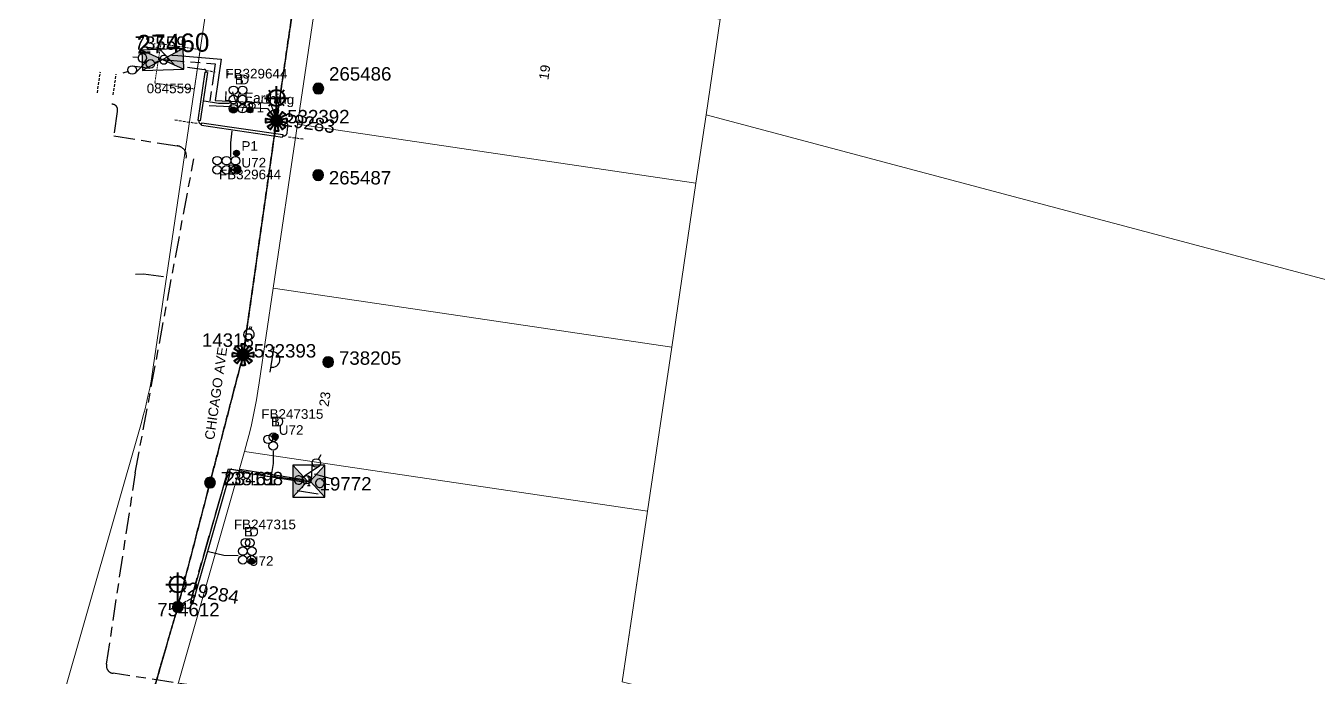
# Model space of a CAD drawing. Header units: metres. Extents: x 305195 to 306755, y 6261447 to 6263623.
# Drawn here: x 306291 to 306532.5, y 6262272.3 to 6262394 of the extents above; entities that cross this region are included whole.
import ezdxf
from ezdxf.enums import TextEntityAlignment as Align

# ---------------------------------------------------------------- set-up
doc = ezdxf.new("R2010")
doc.units = ezdxf.units.M
for name, pattern in [('Cable Exist OH', [1, 1, 0]), ('Cable Exist UG', [8.2, 4, -1.2, 1.8, -1.2]), ('DASHED', [0.75, 0.5, -0.25]), ('HIDDEN', [0.375, 0.25, -0.125]), ('HIDDEN2', [0.1875, 0.125, -0.0625])]:
    doc.linetypes.add(name, pattern=pattern)
doc.layers.get('0').update_dxf_attribs({"color": 6})
for name, color, linetype, lineweight in [('Cadastre Buildings_SP_EXT', 9, 'Continuous', 5), ('Cadastre Land Parcels_SP_EXT', 9, 'Continuous', 5), ('Cadastre Other Property_SP_EXT', 9, 'HIDDEN', 5), ('Cadastre Roads_SP_EXT', 9, 'Continuous', 5)]:
    doc.layers.add(name, color=color, linetype=linetype, lineweight=lineweight)
for name, color, linetype in [('Duct_SP_EXT', 7, 'Continuous'), ('Equip_HV_EXT', 7, 'Continuous'), ('Equip_LV_EXT', 7, 'Continuous'), ('Equip_SP_HV_EXT', 7, 'Continuous'), ('Equip_SP_LV_EXT', 7, 'Continuous'), ('Equip_SP_SL_EXT', 7, 'Continuous'), ('Mains_HV_EXT', 7, 'Continuous'), ('Mains_LV_EXT', 7, 'Continuous'), ('Sub_SP_EXT', 7, 'Continuous'), ('SupportsOH_SP_TR_HV_LV_SL_EXT', 7, 'Continuous'), ('Trench_SP_EXT', 7, 'Continuous')]:
    doc.layers.add(name, color=color, linetype=linetype)
doc.layers.add('UNKNOWN_FEATURES', color=1, linetype='DASHED', plot=False)
doc.styles.add('iecARIAL', font='arial.ttf', dxfattribs={"height": 2})
doc.styles.add('POLE_LABEL', font='arial.ttf')
doc.styles.get("Standard").update_dxf_attribs({"font": 'arial.ttf'})
doc.styles.add('SWITCH_LABEL', font='arial.ttf', dxfattribs={"height": 2.5})
doc.linetypes.add('Cable E UG', pattern='A,6,-0.5,["E",Standard,S=1.7,R=0,X=0.5,Y=-1],-2.9', length=9.4)

# ---------------------------------------------------------------- blocks, each defined once
blk = doc.blocks.new('SUB_INDOOR_EXT')
h = blk.add_hatch(color=256)
h.paths.add_polyline_path([(3, 3), (0.24, 0), (3, -3)])
h.paths.add_polyline_path([(-3, -3), (-0.24, 0), (-3, 3)])
at = {"color": 7}
for p, q in [((-0.27, 0.81), (0.27, 0.81)), ((0, 0.81), (0, -0.81)), ((-0.27, -0.81), (0.27, -0.81))]:
    blk.add_line(p, q, dxfattribs=at)
blk.add_line((1.92, -2.26), (1.92, -2.26, 0))
for points in [[(-3, -3), (-0.24, 0), (-3, 3)], [(-3, -3), (3, -3), (3, 3), (-3, 3)], [(3, 3), (0.24, 0), (3, -3)]]:
    blk.add_lwpolyline(points, close=True)
for tag, height, flags, p in [('ASSET_NUM', 2.5, 8, (2, 2)), ('STREET_CODE', 0.2, 9, (1.5, 0)), ('CONSTRUCTED_VOLTAGE', 0.2, 9, (1.5, -0.2)), ('OPERATING_VOLTAGE', 0.2, 9, (1.5, -0.6)), ('ORIENTATION', 0.2, 9, (1.5, -0.8)), ('OWNED_BY', 0.2, 9, (1.5, -1)), ('OPERATED_BY', 0.2, 9, (1.5, -1.2)), ('SECONDARY_VOLTAGE', 0.2, 9, (1.5, -1.6)), ('STATE', 0.2, 9, (1.5, -1.8)), ('SUBSTATION_TYPE', 0.2, 9, (1.5, -2.2)), ('NO_PHASES', 0.2, 9, (1.5, -0.4)), ('MAINTAINED_BY', 0.2, 9, (1.5, -1.4)), ('PARENT', 0.2, 9, (1.5, -2)), ('USAGE', 0.2, 9, (1.5, -2.4)), ('STREETNAME', 0.2, 9, (1.5, -3)), ('SUBURB', 0.2, 9, (1.5, -3.2)), ('Z', 0.2, 1, (1.5, -3.6)), ('LEGEND', 0.2, 9, (1.5, -2.6)), ('LOCATION', 0.2, 9, (1.5, -2.8)), ('NOTES', 0.2, 9, (1.5, -3.4))]:
    blk.add_attdef(tag, text='', height=height, dxfattribs=dict(flags=flags)).set_placement(p, align=Align.MIDDLE_LEFT)
blk = doc.blocks.new('SUB_PADMOUNT_EXT')
for points in [[(0, 0), (-3.84, 1.92), (-3.84, -1.92)], [(0, 0), (3.84, 1.92), (3.84, -1.92)]]:
    blk.add_hatch(color=256).paths.add_polyline_path(points)
for p, q in [((3.84, 1.92), (-3.84, -1.92)), ((-3.84, 1.92), (3.84, -1.92))]:
    blk.add_line(p, q)
blk.add_lwpolyline([(-3.84, -1.92), (3.84, -1.92), (3.84, 1.92), (-3.84, 1.92)], close=True)
for tag, height, flags, p in [('ASSET_NUM', 3.5, 8, (2, 2)), ('STREET_CODE', 0.2, 9, (1.5, 0)), ('CONSTRUCTED_VOLTAGE', 0.2, 9, (1.5, -0.2)), ('OPERATING_VOLTAGE', 0.2, 9, (1.5, -0.6)), ('ORIENTATION', 0.2, 9, (1.5, -0.8)), ('OWNED_BY', 0.2, 9, (1.5, -1)), ('OPERATED_BY', 0.2, 9, (1.5, -1.2)), ('SECONDARY_VOLTAGE', 0.2, 9, (1.5, -1.6)), ('STATE', 0.2, 9, (1.5, -1.8)), ('SUBSTATION_TYPE', 0.2, 9, (1.5, -2.2)), ('NO_PHASES', 0.2, 9, (1.5, -0.4)), ('MAINTAINED_BY', 0.2, 9, (1.5, -1.4)), ('PARENT', 0.2, 9, (1.5, -2)), ('USAGE', 0.2, 9, (1.5, -2.4)), ('STREETNAME', 0.2, 9, (1.5, -3)), ('SUBURB', 0.2, 9, (1.5, -3.2)), ('Z', 0.2, 1, (1.5, -3.6)), ('LEGEND', 0.2, 9, (1.5, -2.6)), ('LOCATION', 0.2, 9, (1.5, -2.8)), ('NOTES', 0.2, 9, (1.5, -3.4))]:
    blk.add_attdef(tag, text='', height=height, dxfattribs=dict(flags=flags)).set_placement(p, align=Align.MIDDLE_LEFT)
blk = doc.blocks.new('DUCT_EXT')
blk.add_circle((0, 0.8), 0.8)
at = {"flags": 1}
blk.add_attdef('Z', (0, 0), '', height=0.2, dxfattribs=at)
at = {"flags": 9}
for tag, p in [('DUCT_CODE', (0, 0)), ('XSECT_TYPE', (0, -0.2)), ('STATE', (0, -0.6)), ('FB_REFERENCE', (0, -0.4)), ('NOTES', (0, -0.8))]:
    blk.add_attdef(tag, text='', height=0.2, dxfattribs=at).set_placement(p, align=Align.MIDDLE_LEFT)
blk = doc.blocks.new('LV_OH_LINKS_OPEN_EXT')
for p, q in [((-0.17, 4.97), (-0.17, 5.46)), ((0.17, 4.97), (0.17, 5.46)), ((-0.17, 3), (-0.17, 2.5)), ((0.17, 3), (0.17, 2.5))]:
    blk.add_line(p, q)
blk.add_lwpolyline([(0, 2.99, 1), (0, 4.98, 1)], format="xyb", close=True)
at = {"flags": 9}
for tag, p in [('ACTUAL_STATUS', (0, 0)), ('CONSTRUCTED_VOLTAGE', (0, -0.2)), ('OPERATING_VOLTAGE', (0, -0.6)), ('ORIENTATION', (0, -0.8)), ('OWNED_BY', (0, -1)), ('STATE', (0, -1.2)), ('SWITCH_TYPE', (0, -1.4)), ('NO_PHASES', (0, -0.4)), ('USAGE', (0, -1.6)), ('LEGEND', (0, -1.8)), ('NOTES', (0, -2))]:
    blk.add_attdef(tag, text='', height=0.2, dxfattribs=at).set_placement(p, align=Align.MIDDLE_LEFT)
at = {"flags": 1}
blk.add_attdef('Z', (0, 0), '', height=0.2, dxfattribs=at)
blk = doc.blocks.new('SL_LANTERN_EXT')
at = {"lineweight": 40}
for p, q in [((-1.46, 5.68), (-1.06, 5.28)), ((0, 1.97), (0, 6.47)), ((1.46, 5.68), (1.06, 5.28)), ((-2.25, 4.22), (2.25, 4.22)), ((-1.46, 2.76), (-1.06, 3.16)), ((0, 0), (0, 2.72)), ((1.46, 2.76), (1.06, 3.16))]:
    blk.add_line(p, q, dxfattribs=at)
blk.add_circle((0, 4.22), 1.5, dxfattribs=at)
at = {"style": 'iecARIAL', "flags": 8}
blk.add_attdef('ASSET_NUM', (1.5, 1.5), '', height=2.5, dxfattribs=at)
for tag, p, height, flags in [('OPERATING_VOLTAGE', (0.98, -1.65), 0.2, 9), ('ORIENTATION', (0.98, -1.85), 0.2, 9), ('OWNED_BY', (0.98, -2.05), 0.2, 9), ('STATE', (0.98, -2.25), 0.2, 9), ('CONSTRUCTED_VOLTAGE', (0.98, -0.65), 0.2, 9), ('CONTROL_TYPE', (0.98, -0.85), 0.2, 9), ('LANTERN_PURPOSE', (0.98, -1.05), 0.2, 9), ('LANTERN_TYPE', (0.98, -1.25), 0.2, 9), ('NO_PHASES', (0.98, -1.45), 0.2, 9), ('USAGE', (0.98, -2.45), 0.2, 9), ('LNUMBER', (2.18, -3.25), 2.5, 8), ('CEXIST', (0.98, -2.65), 0.2, 9), ('CNEW', (0.98, -2.85), 0.2, 9), ('CNUMBER', (0.98, -3.05), 0.2, 9), ('CREMOVE', (0.98, -3.25), 0.2, 9), ('CREPLACE', (0.98, -3.45), 0.2, 9), ('LKINGHEIGHT', (0.98, -3.65), 0.2, 9), ('LBRACKET', (0.98, -3.85), 0.2, 9), ('LBRACKETVOCAB', (0.98, -4.05), 0.2, 9), ('LCATEGORY', (0.98, -4.25), 0.2, 9), ('LCHARGE1', (0.98, -4.45), 0.2, 9), ('LCHARGE1PERCENT', (0.98, -4.65), 0.2, 9), ('LCHARGE2', (0.98, -4.85), 0.2, 9), ('LCHARGE2PERCENT', (0.98, -5.05), 0.2, 9), ('LCHARGE3', (0.98, -5.25), 0.2, 9), ('LCHARGE3PERCENT', (0.98, -5.45), 0.2, 9), ('LEXIST', (0.98, -5.65), 0.2, 9), ('LLAMP', (0.98, -5.85), 0.2, 9), ('LLAMPVOCAB', (0.98, -6.05), 0.2, 9), ('LMAST', (0.98, -6.25), 0.2, 9), ('LMASTVOCAB', (0.98, -6.45), 0.2, 9), ('LNEW', (0.98, -6.65), 0.2, 9), ('LANTNUMBER', (0.98, -6.85), 0.2, 9), ('LOUTREACH', (0.98, -7.25), 0.2, 9), ('STREETNAME', (0.98, -9.25), 0.2, 9), ('SUBURB', (0.98, -9.45), 0.2, 1), ('LOUTREACHVOCAB', (0.98, -7.45), 0.2, 9), ('LRATECODE', (0.98, -7.65), 0.2, 9), ('LREMOVE', (0.98, -7.85), 0.2, 9), ('LREPLACE', (0.98, -8.05), 0.2, 9), ('LTYPE', (0.98, -8.25), 0.2, 9), ('LTYPEVOCAB', (0.98, -8.45), 0.2, 9), ('LEGEND', (0.98, -8.65), 0.2, 9), ('LOCATION', (0.98, -8.85), 0.2, 9), ('NOTES', (0.98, -9.05), 0.2, 9)]:
    blk.add_attdef(tag, p, '', height=height, dxfattribs=dict(flags=flags))
blk = doc.blocks.new('SL_NIGHTWATCH_EXT')
at = {"lineweight": 40}
h = blk.add_hatch(color=256, dxfattribs=at)
h.paths.add_polyline_path([(0.39, 1.96, 0.098491), (-0.39, 1.96), (-0.2, 0.98, -0.098491), (0.19, 0.98)])
h.paths.add_polyline_path([(0.55, 0.83, -0.098491), (0.83, 0.56), (1.66, 1.11, 0.098491), (1.11, 1.66)])
h.paths.add_polyline_path([(0.98, 0.2, -0.098491), (0.98, -0.19), (1.96, -0.39, 0.098491), (1.96, 0.39)])
h.paths.add_polyline_path([(0.83, -0.55, -0.098491), (0.56, -0.83), (1.11, -1.66, 0.098491), (1.66, -1.11)])
h.paths.add_polyline_path([(-0.19, -0.98), (-0.39, -1.96, 0.098491), (0.39, -1.96), (0.2, -0.98, -0.098491)])
h.paths.add_polyline_path([(-0.83, -0.56), (-1.66, -1.11, 0.098491), (-1.11, -1.66), (-0.55, -0.83, -0.098491)])
h.paths.add_polyline_path([(-0.98, 0.19), (-1.96, 0.39, 0.098491), (-1.96, -0.39), (-0.98, -0.2, -0.098491)])
h.paths.add_polyline_path([(-1.11, 1.66, 0.098491), (-1.66, 1.11), (-0.83, 0.55, -0.098491), (-0.56, 0.83)])
for p, q in [((-1.16, 1.63), (-1.16, 1.63, 0)), ((-1.1, 1.64), (-1.1, 1.64, 0)), ((1.08, 1.63), (1.08, 1.63, 0)), ((-0.86, -0.57), (-0.86, -0.57, 0)), ((0.82, -0.57), (0.82, -0.57, 0)), ((1.13, -1.65), (1.13, -1.65, 0)), ((1.96, -0.37), (1.96, -0.37, 0))]:
    blk.add_line(p, q, dxfattribs=at)
for points in [[(-0.98, 0.19, 0.098491), (-0.98, -0.2), (-1.96, -0.39, -0.098491), (-1.96, 0.39)], [(-0.56, 0.83, 0.098491), (-0.83, 0.55), (-1.66, 1.11, -0.098491), (-1.11, 1.66)], [(-0.2, 0.98, -0.098491), (0.19, 0.98), (0.39, 1.96, 0.098491), (-0.39, 1.96)], [(0.83, 0.56), (1.66, 1.11, 0.098491), (1.11, 1.66), (0.55, 0.83, -0.098491)], [(0.98, -0.19), (1.96, -0.39, 0.098491), (1.96, 0.39), (0.98, 0.2, -0.098491)], [(-0.83, -0.56, 0.098491), (-0.55, -0.83), (-1.11, -1.66, -0.098491), (-1.66, -1.11)], [(0.2, -0.98), (0.39, -1.96, -0.098491), (-0.39, -1.96), (-0.19, -0.98, 0.098491)], [(0.56, -0.83), (1.11, -1.66, 0.098491), (1.66, -1.11), (0.83, -0.55, -0.098491)]]:
    blk.add_lwpolyline(points, format="xyb", close=True, dxfattribs=at)
blk.add_circle((0, 0), 1, dxfattribs=at)
blk = doc.blocks.new('POLE_EXT')
blk.add_hatch(color=256).paths.add_polyline_path([(-1, 0, 1), (1, 0, 1)])
blk.add_lwpolyline([(-1, 0, 1), (1, 0, 1)], format="xyb", close=True)
for tag, height, flags, p in [('pNumber', 2.5, 8, (-17.84, 2.07)), ('OWNED_BY', 0.2, 9, (1.35, -0.4)), ('SPECIAL_USE', 0.2, 9, (1.35, -0.8)), ('STATE', 0.2, 9, (1.35, -1)), ('cLV', 0.2, 9, (1.35, -1.4)), ('hDepth', 0.2, 9, (1.35, -1.6)), ('hDia', 0.2, 9, (1.35, -1.8)), ('cHV', 0.2, 9, (1.35, -2)), ('PARENT', 0.2, 9, (1.35, -0.6)), ('USAGE', 0.2, 9, (1.35, -1.2)), ('LBRACKET', 0.2, 9, (1.35, -2.2)), ('LExisting', 0.2, 9, (1.35, -2.4)), ('cLinedev', 0.2, 9, (1.35, -3.4)), ('pExisting', 0.2, 9, (1.35, -3.8)), ('pFooting', 0.2, 9, (1.35, -4.4)), ('pNew', 0.2, 9, (1.35, -4.6)), ('LANTNUMBER', 0.2, 9, (1.35, -2.6)), ('LOther', 0.2, 9, (1.35, -2.8)), ('LRemove', 0.2, 9, (1.35, -3)), ('LEGEND', 0.2, 9, (1.35, -3.2)), ('LOCATION', 0.2, 9, (1.35, -3.6)), ('PFNUMBER', 0.2, 9, (1.35, -4)), ('NEWPFNUMBER', 0.2, 9, (1.35, -4.2)), ('pRelocate', 0.2, 9, (1.35, -5)), ('pRemove', 0.2, 9, (1.35, -5.2)), ('pReplace', 0.2, 9, (1.35, -5.4)), ('pStay', 0.2, 9, (1.35, -5.6)), ('pType', 0.2, 9, (1.35, -5.8)), ('cspan', 0.2, 9, (1.35, -6)), ('STREETNAME', 0.2, 9, (1.35, -6.2)), ('SUBURB', 0.2, 9, (1.35, -6.4)), ('OPERATED_BY', 0.2, 9, (1.36, -7.01)), ('NOTES', 0.2, 9, (1.35, -6.6)), ('MAINTAINED_BY', 0.2, 9, (1.36, -6.81))]:
    blk.add_attdef(tag, text='', height=height, dxfattribs=dict(flags=flags)).set_placement(p, align=Align.MIDDLE_LEFT)
at = {"style": 'POLE_LABEL'}
for tag, height, flags, p in [('ASSET_NUM', 2.5, 8, (2, 2)), ('STRUCTURE_PLANT_NUMBER', 0.2, 9, (1.35, 0.03)), ('STREET_CODE', 0.2, 9, (1.35, -0.2))]:
    blk.add_attdef(tag, text='', height=height, dxfattribs=dict(at, flags=flags)).set_placement(p, align=Align.MIDDLE_LEFT)
at = {"flags": 1}
blk.add_attdef('Z', (1.35, -7.33), '', height=0.2, dxfattribs=at)
blk = doc.blocks.new('LV_UG_DFUSE_CLOSED_EXT')
for points in [[(1, 0), (0, 0)], [(5.04, 0.73), (2.16, -0.72)], [(5.05, -0.71), (2.16, 0.72)], [(6.2, 0.01), (7.2, 0.01)]]:
    blk.add_lwpolyline(points)
for centre in [(1.8, 0), (5.4, 0.01)]:
    blk.add_circle(centre, 0.8)
at = {"flags": 9}
for tag, p in [('ACTUAL_STATUS', (0, 0)), ('CONSTRUCTED_VOLTAGE', (0, -0.2)), ('OPERATING_VOLTAGE', (0, -0.6)), ('ORIENTATION', (0, -0.8)), ('STATE', (0, -1)), ('SWITCH_TYPE', (0, -1.2)), ('NO_PHASES', (0, -0.4)), ('USAGE', (0, -1.4)), ('NOTES', (0, -1.6))]:
    blk.add_attdef(tag, text='', height=0.2, dxfattribs=at).set_placement(p, align=Align.MIDDLE_LEFT)
at = {"flags": 1}
blk.add_attdef('Z', (0, 0), '', height=0.2, dxfattribs=at)
blk = doc.blocks.new('HV_USL_CLOSED_EXT')
blk.add_line((2.4, 5.5), (-2.4, 5.5))
blk.add_lwpolyline([(1.44, 5.5, 0.414214), (0, 6.94, 0.414214), (-1.44, 5.5)], format="xyb")
for tag, height, flags, p in [('ASSET_NUM', 2.5, 8, (2, 2)), ('STREET_CODE', 0.2, 9, (1.5, 0)), ('ACTUAL_STATUS', 0.2, 9, (1.5, -0.2)), ('CONSTRUCTED_VOLTAGE', 0.2, 9, (1.5, -0.4)), ('OPERATING_VOLTAGE', 0.2, 9, (1.5, -0.8)), ('ORIENTATION', 0.2, 9, (1.5, -1)), ('OWNED_BY', 0.2, 9, (1.5, -1.2)), ('OPERATED_BY', 0.2, 9, (1.5, -1.4)), ('STATE', 0.2, 9, (1.5, -1.8)), ('SWITCH_TYPE', 0.2, 9, (1.5, -2)), ('NO_PHASES', 0.2, 9, (1.5, -0.6)), ('MAINTAINED_BY', 0.2, 9, (1.5, -1.6)), ('USAGE', 0.2, 9, (1.5, -2.2)), ('LEGEND', 0.2, 9, (1.5, -2.4)), ('STREETNAME', 0.2, 9, (1.5, -2.8)), ('SUBURB', 0.2, 9, (1.5, -3)), ('Z', 0.2, 1, (1.5, -3.6)), ('LOCATION', 0.2, 9, (1.5, -2.6)), ('NOTES', 0.2, 9, (1.5, -3.2)), ('LABEL_ALIGNMENT', 0.2, 9, (1.5, -3.4))]:
    blk.add_attdef(tag, text='', height=height, dxfattribs=dict(flags=flags)).set_placement(p, align=Align.MIDDLE_LEFT)
blk = doc.blocks.new('SWG_HOLEC_SU_EXT')
blk.add_line((1.8, -2), (5.8, -2))
for points in [[(1, 0), (0, 0)], [(6.6, 0), (7.6, 0)]]:
    blk.add_lwpolyline(points)
for points in [[(1.8, -0.8, 1), (1.8, 0.8, 1)], [(5.8, -0.8, 1), (5.8, 0.8, 1)]]:
    blk.add_lwpolyline(points, format="xyb", close=True)
at = {"style": 'SWITCH_LABEL', "flags": 8}
blk.add_attdef('ASSET_NUM', text='', height=2.5, rotation=179.9544, dxfattribs=at).set_placement((-2.4, 0), align=Align.MIDDLE_LEFT)
at = {"flags": 1}
blk.add_attdef('Z', (0, 0), '', height=0.2, dxfattribs=at)
at = {"flags": 9}
for tag, p in [('ACTUAL_STATUS', (0, -0.4)), ('CONSTRUCTED_VOLTAGE', (0, -0.6)), ('OPERATING_VOLTAGE', (0, -1)), ('ORIENTATION', (0, -1.2)), ('OWNED_BY', (0, -1.4)), ('STATE', (0, -1.8)), ('SWITCH_TYPE', (0, -2)), ('NO_PHASES', (0, -0.8)), ('PARENT', (0, -1.6)), ('USAGE', (0, -2.2)), ('LOCATION', (0, -2.4)), ('STREETNAME', (0, -2.6)), ('SUBURB', (0, -2.8)), ('NOTES', (0, -3))]:
    blk.add_attdef(tag, text='', height=0.2, dxfattribs=at).set_placement(p, align=Align.MIDDLE_LEFT)
at = {"style": 'SWITCH_LABEL', "flags": 9}
blk.add_attdef('STREET_CODE', text='', height=0.2, dxfattribs=at).set_placement((0, -0.2), align=Align.MIDDLE_LEFT)
blk = doc.blocks.new('CABLE_LARGE_EXT')
h = blk.add_hatch(color=256)
edge = h.paths.add_edge_path()
edge.add_arc((0, 0.55), 0.55, 0, 360)
blk.add_circle((0, 0.55), 0.55)
at = {"flags": 1}
blk.add_attdef('Z', (0, 0), '', height=0.2, dxfattribs=at)
at = {"flags": 9}
for tag, p in [('COND_CODE', (0, 0)), ('STATE', (0, -0.4)), ('XSECT_SIZE', (0, -0.6)), ('FB_REFERENCE', (0, -0.2)), ('NOTES', (0, -0.8))]:
    blk.add_attdef(tag, text='', height=0.2, dxfattribs=at).set_placement(p, align=Align.MIDDLE_LEFT)

msp = doc.modelspace()

# ---------------------------------------------------------------- linework, layer by layer
at = {"layer": 'Cadastre Buildings_SP_EXT', "linetype": 'Continuous'}
msp.add_lwpolyline([(306416.22, 6262364.63), (306341.76, 6262375.64), (306337.23, 6262344.97), (306411.68, 6262333.97), (306416.22, 6262364.63)], close=True, dxfattribs=at)
at = {"layer": 'Cadastre Land Parcels_SP_EXT', "linetype": 'Continuous'}
for points in [[(306266.33, 6262438.98), (306242.35, 6262442.52), (306237.35, 6262406.39), (306235.17, 6262393.81), (306221.88, 6262304.77), (306199.16, 6262299.53), (306170.08, 6262292.83), (306175.92, 6262268.27), (306185.37, 6262228.63), (306200.58, 6262226.41), (306284.84, 6262214.15), (306287.42, 6262231.73), (306312.6, 6262319.91), (306312.96, 6262321.18), (306313.28, 6262322.46), (306313.88, 6262325.03), (306314.16, 6262326.32), (306314.4, 6262327.63), (306314.82, 6262330.23), (306329.52, 6262429.64), (306297.01, 6262434.45), (306266.33, 6262438.98)], [(306420.76, 6262395.3), (306346.3, 6262406.32), (306341.76, 6262375.64), (306416.22, 6262364.63), (306418.13, 6262377.38), (306420.76, 6262395.3)], [(306411.68, 6262333.97), (306337.23, 6262344.97), (306334.62, 6262327.3), (306334.38, 6262325.72), (306334.1, 6262324.15), (306333.82, 6262322.58), (306333.15, 6262319.45), (306332.77, 6262317.9), (306332.38, 6262316.35), (306331.85, 6262314.45), (306407.15, 6262303.31), (306411.68, 6262333.97)]]:
    msp.add_lwpolyline(points, close=True, dxfattribs=at)
for points in [[(306420.76, 6262395.3), (306418.13, 6262377.38), (306715.75, 6262298.2), (306717.38, 6262308.86), (306719.8, 6262324.96), (306722.06, 6262340.03), (306725.41, 6262362.5), (306704.14, 6262368.71), (306706.71, 6262386.21), (306708.91, 6262401.2)], [(306715.75, 6262298.2), (306418.13, 6262377.38), (306416.22, 6262364.63), (306411.68, 6262333.97), (306407.15, 6262303.31), (306402.45, 6262271.39), (306424.35, 6262265.91), (306442, 6262261.43), (306459.76, 6262256.92), (306477.29, 6262252.48), (306494.98, 6262248), (306512.67, 6262243.5), (306530.44, 6262238.99), (306565.79, 6262230.02)], [(306402.45, 6262271.39), (306402.63, 6262272.65), (306407.15, 6262303.31), (306331.85, 6262314.45), (306323.25, 6262284.34), (306314.66, 6262254.26)]]:
    msp.add_lwpolyline(points, dxfattribs=at)
at = {"layer": 'Cadastre Other Property_SP_EXT', "linetype": 'HIDDEN2'}
msp.add_lwpolyline([(306322.51, 6262382.24), (306323.59, 6262389.59), (306316.24, 6262390.68), (306315.1, 6262383.34), (306322.51, 6262382.24)], close=True, dxfattribs=at)
at = {"layer": 'Cadastre Roads_SP_EXT', "linetype": 'Continuous'}
for points in [[(306329.52, 6262429.64), (306314.82, 6262330.23), (306314.4, 6262327.63), (306314.16, 6262326.32), (306313.88, 6262325.03), (306313.28, 6262322.46), (306312.96, 6262321.18), (306312.6, 6262319.91), (306287.42, 6262231.73)], [(306314.66, 6262254.26), (306323.25, 6262284.34), (306331.85, 6262314.45), (306332.38, 6262316.35), (306332.77, 6262317.9), (306333.15, 6262319.45), (306333.82, 6262322.58), (306334.1, 6262324.15), (306334.38, 6262325.72), (306334.62, 6262327.3), (306337.23, 6262344.97), (306341.76, 6262375.64), (306346.3, 6262406.32)]]:
    msp.add_lwpolyline(points, dxfattribs=at)
at = {"layer": 'Duct_SP_EXT'}
for p, q in [((306324.46, 6262385.41), (306323.12, 6262376.38)), ((306324.93, 6262385.34), (306323.6, 6262376.31)), ((306324.46, 6262385.41), (306324.69, 6262385.38)), ((306324.93, 6262385.34), (306324.69, 6262385.38)), ((306323.12, 6262376.38), (306323.36, 6262376.35)), ((306323.6, 6262376.31), (306323.36, 6262376.35)), ((306323.82, 6262375.45), (306323.85, 6262375.69)), ((306323.82, 6262375.45), (306338.98, 6262373.23)), ((306323.89, 6262375.93), (306323.85, 6262375.69)), ((306323.89, 6262375.93), (306339.05, 6262373.7)), ((306338.98, 6262373.23), (306339.02, 6262373.46)), ((306339.05, 6262373.7), (306339.02, 6262373.46)), ((306322.07, 6262287.28), (306328.78, 6262310.73)), ((306322.54, 6262287.15), (306329.24, 6262310.6)), ((306328.78, 6262310.73), (306329.01, 6262310.66)), ((306329.24, 6262310.6), (306329.01, 6262310.66)), ((306330.9, 6262310.68), (306330.93, 6262310.92)), ((306330.9, 6262310.68), (306342.87, 6262308.78)), ((306330.97, 6262311.16), (306330.93, 6262310.92)), ((306330.97, 6262311.16), (306342.95, 6262309.25)), ((306342.95, 6262309.25), (306342.91, 6262309.01)), ((306342.87, 6262308.78), (306342.91, 6262309.01)), ((306321.75, 6262286.13), (306322.07, 6262287.28)), ((306321.75, 6262286.13), (306321.98, 6262286.06)), ((306322.21, 6262285.99), (306321.98, 6262286.06)), ((306322.07, 6262287.28), (306322.31, 6262287.21)), ((306322.21, 6262285.99), (306322.54, 6262287.15)), ((306322.54, 6262287.15), (306322.31, 6262287.21))]:
    msp.add_line(p, q, dxfattribs=at)
for points in [[(306329.06, 6262379.51), (306326.98, 6262379.52), (306324.35, 6262379.95)], [(306329.3, 6262369.53), (306329.3, 6262372.17), (306329.57, 6262374.42)], [(306337.2, 6262314.61), (306337.2, 6262312.2), (306336.93, 6262310.35)], [(306330.68, 6262294.98), (306327.98, 6262294.99), (306325.16, 6262295.69)]]:
    msp.add_lwpolyline(points, dxfattribs=at)
at = {"layer": 'Duct_SP_EXT', "linetype": 'Continuous'}
msp.add_lwpolyline([(306311.52, 6262347.62), (306313.02, 6262347.67), (306316.76, 6262347.15)], dxfattribs=at)
at = {"layer": 'Mains_HV_EXT', "linetype": 'Cable Exist OH'}
for points in [[(306344.34, 6262420.78), (306337.84, 6262376.32)], [(306337.84, 6262376.32), (306331.61, 6262332.53)], [(306331.61, 6262332.53), (306319.4, 6262285.45)], [(306319.4, 6262285.45), (306306.79, 6262241.79)], [(306321.93, 6262286.99), (306319.4, 6262285.45)]]:
    msp.add_lwpolyline(points, dxfattribs=at)
at = {"layer": 'Mains_HV_EXT', "linetype": 'Cable Exist UG'}
for points in [[(306316.61, 6262387.73), (306326.37, 6262386.93), (306325.24, 6262379.14), (306336.18, 6262378.59), (306337.84, 6262376.32)], [(306321.93, 6262286.99), (306328.85, 6262311.2), (306340.2, 6262309.4)], [(306340.2, 6262309.4), (306343.89, 6262308.92)]]:
    msp.add_lwpolyline(points, dxfattribs=at)
at = {"layer": 'Mains_HV_EXT', "linetype": 'Cable E UG'}
msp.add_lwpolyline([(306318.3, 6262388.58), (306319.39, 6262388.51), (306319.39, 6262388.51), (306327.51, 6262387.84), (306326.39, 6262380.08), (306336.71, 6262379.56), (306337.84, 6262376.32)], dxfattribs=at)
at = {"layer": 'Mains_HV_EXT', "linetype": 'Continuous'}
msp.add_lwpolyline([(306338.13, 6262378.3, 0.196606), (306336.66, 6262377.93)], format="xyb", dxfattribs=at)
at = {"layer": 'Mains_LV_EXT', "linetype": 'Cable Exist OH'}
for points in [[(306337.84, 6262376.32), (306344.34, 6262420.78)], [(306331.61, 6262332.53), (306337.84, 6262376.32)], [(306325.42, 6262308.64), (306331.61, 6262332.53)], [(306319.39, 6262285.4), (306325.42, 6262308.64)], [(306306.9, 6262192.49), (306306.79, 6262241.79), (306319.39, 6262285.4)]]:
    msp.add_lwpolyline(points, dxfattribs=at)
at = {"layer": 'Trench_SP_EXT', "linetype": 'Cable Exist UG'}
for points in [[(306318.72, 6262386.83), (306315.02, 6262390.76)], [(306308.1, 6262378.01), (306307.44, 6262373.46), (306319.3, 6262371.61)], [(306311.44, 6262310.45), (306322.39, 6262369.15)], [(306306.09, 6262274.73), (306311.48, 6262310.45)], [(306344.87, 6262310.29), (306348.5, 6262309.26)], [(306383.4, 6262261.35), (306307.35, 6262272.99)]]:
    msp.add_lwpolyline(points, dxfattribs=at)
for points in [[(306321.22, 6262386.31), (306324.35, 6262385.9), (306324.35, 6262385.9, -0.509554), (306324.69, 6262385.38)], [(306307.09, 6262379.38, -0.528478), (306308.1, 6262378.01)], [(306323.36, 6262376.35, 0.505741), (306323.77, 6262375.7)], [(306339.02, 6262373.46), (306339.18, 6262373.44), (306339.18, 6262373.44, 0.375891), (306339.84, 6262374.06), (306339.84, 6262374.06), (306339.92, 6262374.64), (306339.92, 6262374.64), (306339.97, 6262375.16), (306339.97, 6262375.16, 0.399472), (306339.41, 6262376.04), (306339.41, 6262376.04), (306337.84, 6262376.32)], [(306319.3, 6262371.61, -0.430682), (306320.98, 6262369.33)], [(306328.98, 6262310.44), (306329.05, 6262310.75), (306329.05, 6262310.75, -0.392378), (306329.51, 6262311.15), (306329.51, 6262311.15), (306330.23, 6262311.03), (306331.41, 6262310.85)], [(306342.72, 6262309.04), (306343.51, 6262308.87), (306343.51, 6262308.87, 0.422167), (306344.21, 6262309.35)], [(306319.62, 6262285.37), (306321.17, 6262285.16), (306321.17, 6262285.16, 0.355131), (306321.89, 6262285.66), (306321.89, 6262285.66), (306322.15, 6262286.67)], [(306307.35, 6262272.99, -0.459911), (306306.09, 6262274.73)]]:
    msp.add_lwpolyline(points, format="xyb", dxfattribs=at)
at = {"layer": 'UNKNOWN_FEATURES'}
for points in [[(306304.37, 6262381.52), (306304.94, 6262385.47)], [(306307.34, 6262381.14), (306307.91, 6262385.02)], [(306324.65, 6262385.72), (306326.37, 6262385.46)], [(306328.73, 6262384.77), (306328.86, 6262385.59)], [(306318.84, 6262376.46), (306323.1, 6262375.81)], [(306340.08, 6262373.3), (306342.83, 6262372.89)]]:
    msp.add_lwpolyline(points, dxfattribs=at)

# ---------------------------------------------------------------- block references
at = {"layer": 'Duct_SP_EXT'}
for name, p, rotation in [('DUCT_EXT', (306329.81, 6262381.19), 359.8694072036155), ('DUCT_EXT', (306331.51, 6262381.19), 359.8694072036155), ('DUCT_EXT', (306329.78, 6262377.76), 359.8694072036155), ('DUCT_EXT', (306329.79, 6262379.46), 359.8694072036155), ('DUCT_EXT', (306331.48, 6262377.75), 359.8694072036155), ('DUCT_EXT', (306331.49, 6262379.45), 359.8694072036155), ('CABLE_LARGE_EXT', (306329.78, 6262377.76), 359.8694072036155), ('CABLE_LARGE_EXT', (306332.89, 6262377.8), 359.8694072036155), ('DUCT_EXT', (306327.55, 6262368.84), 90.08005264426146), ('DUCT_EXT', (306329.28, 6262368.83), 90.08005264426146), ('DUCT_EXT', (306330.98, 6262368.83), 90.08005264426146), ('CABLE_LARGE_EXT', (306330.93, 6262370.23), 90.08005264426146), ('DUCT_EXT', (306327.55, 6262367.14), 90.08005264426146), ('DUCT_EXT', (306329.28, 6262367.13), 90.08005264426146), ('DUCT_EXT', (306330.98, 6262367.13), 90.08005264426146), ('CABLE_LARGE_EXT', (306330.98, 6262367.13), 90.08005264426146)]:
    msp.add_blockref(name, p, dxfattribs=dict(at, rotation=rotation))
for name, p in [('DUCT_EXT', (306336.27, 6262315.94)), ('DUCT_EXT', (306337.26, 6262316.35)), ('CABLE_LARGE_EXT', (306337.59, 6262316.68)), ('DUCT_EXT', (306337.23, 6262314.73)), ('DUCT_EXT', (306332.03, 6262296.62)), ('DUCT_EXT', (306332.87, 6262296.61)), ('DUCT_EXT', (306331.53, 6262293.39)), ('DUCT_EXT', (306331.57, 6262295.05)), ('DUCT_EXT', (306333.19, 6262293.39)), ('DUCT_EXT', (306333.22, 6262295.04)), ('CABLE_LARGE_EXT', (306333.19, 6262293.39))]:
    msp.add_blockref(name, p, dxfattribs=at)
at = {"layer": 'Equip_HV_EXT'}
ref = msp.add_blockref('SWG_HOLEC_SU_EXT', (306318.59, 6262387.57), dxfattribs=dict(at, rotation=175.3627906758026))
ref.add_attrib('ASSET_NUM', '73559', dxfattribs={"layer": '0', "height": 2.5, "rotation": 0.042, "style": 'SWITCH_LABEL'}).set_placement((306316.19, 6262388.82), align=Align.BOTTOM_CENTER)
ref = msp.add_blockref('SWG_HOLEC_SU_EXT', (306340.2, 6262309.4), dxfattribs=dict(at, rotation=351.4129451263171))
ref.add_attrib('ASSET_NUM', '23461', dxfattribs={"layer": '0', "height": 2.5, "style": 'SWITCH_LABEL'}).set_placement((306337.8, 6262310.65), align=Align.TOP_RIGHT)
at = {"layer": 'Equip_LV_EXT'}
for p, rotation in [((306315.98, 6262387.52), 198.6101649626198), ((306342.59, 6262307.63), 60.00000009409298)]:
    msp.add_blockref('LV_UG_DFUSE_CLOSED_EXT', p, dxfattribs=dict(at, rotation=rotation))
at = {"layer": 'Equip_SP_HV_EXT'}
ref = msp.add_blockref('HV_USL_CLOSED_EXT', (306331.61, 6262332.53), dxfattribs=dict(at, rotation=260.8582315230363))
ref.add_attrib('ASSET_NUM', '14318', dxfattribs={"layer": '0', "height": 2.5}).set_placement((306333.61, 6262333.28), align=Align.BOTTOM_RIGHT)
at = {"layer": 'Equip_SP_LV_EXT', "rotation": 344.3129885716773}
msp.add_blockref('LV_OH_LINKS_OPEN_EXT', (306331.61, 6262332.53), dxfattribs=at)
at = {"layer": 'Equip_SP_SL_EXT'}
ref = msp.add_blockref('SL_LANTERN_EXT', (306337.84, 6262376.32), dxfattribs=at)
ref.add_attrib('ASSET_NUM', '29283', dxfattribs={"layer": '0', "height": 2.5, "rotation": 351.5878, "style": 'iecARIAL'}).set_placement((306339.34, 6262377.82), align=Align.TOP_LEFT)
for p in [(306337.84, 6262376.32), (306331.62, 6262332.55)]:
    msp.add_blockref('SL_NIGHTWATCH_EXT', p, dxfattribs=at)
ref = msp.add_blockref('SL_LANTERN_EXT', (306319.39, 6262285.4), dxfattribs=at)
ref.add_attrib('ASSET_NUM', '29284', dxfattribs={"layer": '0', "height": 2.5, "rotation": 349.8486, "style": 'iecARIAL'}).set_placement((306320.89, 6262286.9), align=Align.BOTTOM_LEFT)
at = {"layer": 'Sub_SP_EXT'}
ref = msp.add_blockref('SUB_PADMOUNT_EXT', (306316.61, 6262387.73), dxfattribs=dict(at, rotation=1.917073113254943))
ref.add_attrib('ASSET_NUM', '27460', dxfattribs={"layer": '0', "height": 3.5, "rotation": 1.9171}).set_placement((306318.61, 6262387.98), align=Align.BOTTOM_CENTER)
ref = msp.add_blockref('SUB_INDOOR_EXT', (306343.89, 6262308.92), dxfattribs=at)
ref.add_attrib('ASSET_NUM', '19772', dxfattribs={"layer": '0', "height": 2.5}).set_placement((306345.89, 6262309.67), align=Align.TOP_LEFT)
at = {"layer": 'SupportsOH_SP_TR_HV_LV_SL_EXT'}
ref = msp.add_blockref('POLE_EXT', (306345.66, 6262382.31), dxfattribs=at)
ref.add_attrib('ASSET_NUM', '265486', dxfattribs={"layer": '0', "height": 2.5, "style": 'POLE_LABEL'}).set_placement((306347.66, 6262383.06), align=Align.BOTTOM_LEFT)
ref = msp.add_blockref('POLE_EXT', (306337.84, 6262376.32), dxfattribs=at)
ref.add_attrib('ASSET_NUM', '532392', dxfattribs={"layer": '0', "height": 2.5, "style": 'POLE_LABEL'}).set_placement((306339.84, 6262377.07), align=Align.MIDDLE_LEFT)
ref = msp.add_blockref('POLE_EXT', (306345.62, 6262366.14), dxfattribs=at)
ref.add_attrib('ASSET_NUM', '265487', dxfattribs={"layer": '0', "height": 2.5, "style": 'POLE_LABEL'}).set_placement((306347.62, 6262366.89), align=Align.TOP_LEFT)
ref = msp.add_blockref('POLE_EXT', (306331.61, 6262332.53), dxfattribs=at)
ref.add_attrib('ASSET_NUM', '532393', dxfattribs={"layer": '0', "height": 2.5, "style": 'POLE_LABEL'}).set_placement((306333.61, 6262333.28), align=Align.MIDDLE_LEFT)
ref = msp.add_blockref('POLE_EXT', (306347.51, 6262331.18), dxfattribs=at)
ref.add_attrib('ASSET_NUM', '738205', dxfattribs={"layer": '0', "height": 2.5, "style": 'POLE_LABEL'}).set_placement((306349.51, 6262331.93), align=Align.MIDDLE_LEFT)
ref = msp.add_blockref('POLE_EXT', (306325.42, 6262308.64), dxfattribs=at)
ref.add_attrib('ASSET_NUM', '738198', dxfattribs={"layer": '0', "height": 2.5, "style": 'POLE_LABEL'}).set_placement((306327.42, 6262309.39), align=Align.MIDDLE_LEFT)
ref = msp.add_blockref('POLE_EXT', (306319.39, 6262285.4), dxfattribs=at)
ref.add_attrib('ASSET_NUM', '754612', dxfattribs={"layer": '0', "height": 2.5, "style": 'POLE_LABEL'}).set_placement((306321.39, 6262286.15), align=Align.TOP_CENTER)

# ---------------------------------------------------------------- texts
at = {"layer": 'Cadastre Land Parcels_SP_EXT'}
for s, p in [('19', (306388.63, 6262383.85)), ('23', (306347.56, 6262322.74))]:
    msp.add_text(s, height=1.8, rotation=82.0098, dxfattribs=at).set_placement(p)
at = {"layer": 'Cadastre Other Property_SP_EXT'}
msp.add_text('084559', height=1.8, dxfattribs=at).set_placement((306313.59, 6262381.44))
at = {"layer": 'Cadastre Roads_SP_EXT'}
msp.add_text('CHICAGO AVE', height=1.8, rotation=81.9149, dxfattribs=at).set_placement((306326.19, 6262316.55))
at = {"layer": 'Duct_SP_EXT'}
for s, p in [('FB329644', (306328.28, 6262384.2)), ('B', (306330.04, 6262383.1)), ('D', (306330.94, 6262383.1)), ('U72', (306329.03, 6262377.79)), ('P1', (306332.44, 6262377.84)), ('P1', (306331.29, 6262370.68)), ('FB329644', (306327.09, 6262365.35)), ('B', (306328.71, 6262366.28)), ('D', (306329.61, 6262366.28)), ('U72', (306331.29, 6262367.56)), ('FB247315', (306335, 6262320.57)), ('B', (306336.8, 6262319.15)), ('D', (306337.41, 6262319.16)), ('U72', (306338.27, 6262317.58)), ('FB247315', (306329.87, 6262299.93)), ('B', (306331.75, 6262298.57)), ('D', (306332.72, 6262298.57)), ('U72', (306332.67, 6262293.09))]:
    msp.add_text(s, height=1.8, dxfattribs=at).set_placement(p)
at = {"layer": 'Mains_HV_EXT'}
msp.add_text('LV Earthing', height=1.8, rotation=357.1264, dxfattribs=at).set_placement((306328, 6262380))

doc.saveas('drawing.dxf')
